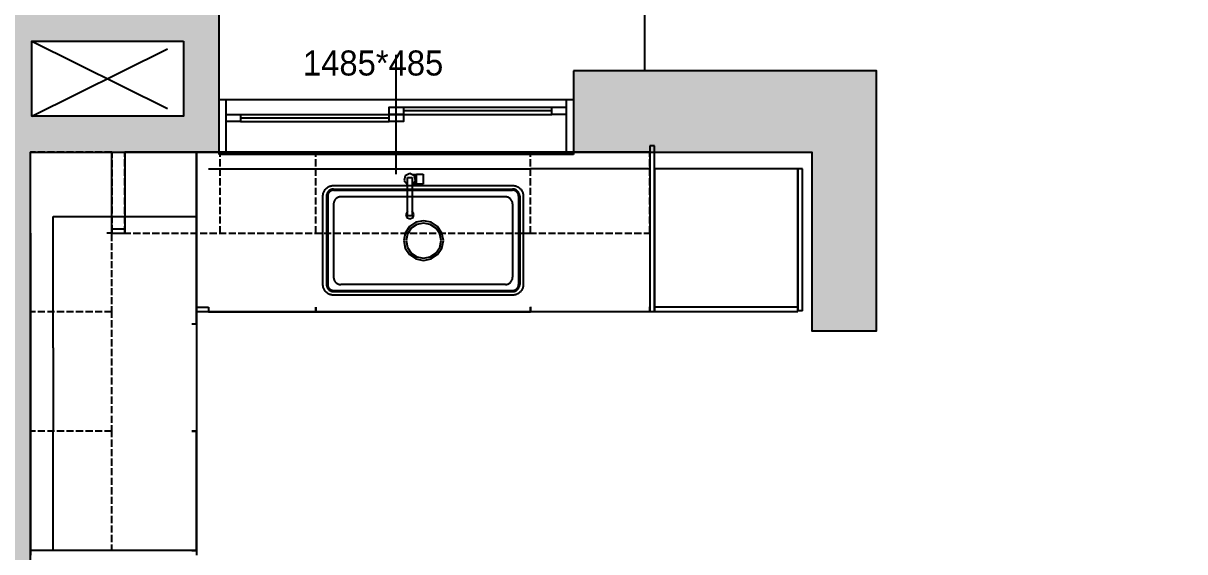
# Model space of a CAD drawing. Header units: millimetres. Extents: x -551172 to 227904, y -3435 to 261611.
# Drawn here: x 147665 to 152533, y 89625 to 91841 of the extents above; entities that cross this region are included whole.
import ezdxf

# ---------------------------------------------------------------- set-up
doc = ezdxf.new("R2010")
doc.units = ezdxf.units.MM
doc.header["$LTSCALE"] = 100
doc.linetypes.add('DIVIDE', pattern=[31.75, 12.7, -6.35, 0, -6.35, 0, -6.35])
for name, color, linetype in [('F-HAT', 251, 'Continuous'), ('F-LEVEL', 7, 'Continuous'), ('F-OPEN', 1, 'DIVIDE'), ('F-TEXT @ 1', 3, 'Continuous'), ('F-WALL1', 2, 'Continuous'), ('F-WIN', 4, 'Continuous')]:
    doc.layers.add(name, color=color, linetype=linetype)
doc.styles.add('YOURNAME', font='HYWULM.TTF')

msp = doc.modelspace()

# ---------------------------------------------------------------- hatches: boundary and pattern name
at = {"layer": 'F-HAT'}
h = msp.add_hatch(color=256, dxfattribs=at)
h.dxf.hatch_style = 1
h.paths.add_polyline_path([(146000.6, 91301.8), (146042.1, 91616.8), (144642.1, 91616.8), (144642.1, 93089.8), (145217.1, 93089.8), (145217.1, 93320.8), (144442.1, 93320.8), (144442.1, 79859.8), (145476.6, 79859.8), (145476.6, 80052.8), (144706.6, 80052.8), (144706.6, 81641.8), (145489.6, 81641.8), (145489.6, 81891.8), (144729.6, 81891.8), (144729.6, 86096.8), (145820.6, 86096.8), (145820.6, 86256.8), (144729.6, 86256.8), (144729.6, 88346.8), (146070.6, 88346.8), (146070.6, 88496.8), (144690.6, 88496.8), (144690.6, 91301.8)])
h.paths.add_polyline_path([(147533.6, 91301.8), (147533.6, 88496.8), (146858.6, 88496.8), (146858.6, 88346.8), (147533.6, 88346.8), (147533.6, 86256.8), (146670.6, 86256.8), (146670.6, 86096.8), (148220.6, 86096.8), (148220.6, 86256.8), (147705.6, 86256.8), (147705.6, 87608.8), (148405.6, 87608.8), (148405.6, 87763.8), (147695.6, 87763.8), (147695.6, 91300.8), (148485.6, 91300.8), (148485.6, 91915.8), (147700.6, 91915.8), (147700.6, 93120.8), (148460.6, 93120.8), (148460.6, 93320.8), (146834.6, 93320.8), (146834.6, 93089.8), (147544.6, 93089.8), (147544.6, 92186.8), (146802.1, 92186.8), (146802.1, 91616.8), (146843.6, 91301.8)])
h.paths.add_polyline_path([(146952.1, 91616.8), (146952.1, 92036.8), (147544.6, 92036.8), (147544.6, 91616.8)], flags=16)
h.paths.add_polyline_path([(147700.6, 91450.8), (147700.6, 91765.8), (148335.6, 91765.8), (148335.6, 91450.8)], flags=16)
h.paths.add_polyline_path([(149448.6, 86256.8), (149175.6, 86256.8), (149175.6, 86096.8), (149220.6, 86096.8), (149220.6, 81891.8), (148788.6, 81891.8), (148788.6, 81641.8), (149448.6, 81641.8), (149448.6, 81836.8)])
h.paths.add_polyline_path([(149401.6, 80059.8), (149401.6, 80694.8), (149206.6, 80694.8), (149206.6, 80402.8), (149206.6, 80059.8), (149196.6, 80059.8), (149196.6, 79859.8), (149911.6, 79859.8), (149911.6, 80059.8)])
h.paths.add_polyline_path([(154995.6, 80469.8), (155500.6, 80469.8), (155500.6, 80724.8), (154995.6, 80724.8), (154995.6, 85991.8), (156935.6, 85991.8), (156935.6, 85371.8), (157085.6, 85371.8), (157085.6, 85689.8), (157400.6, 85689.8), (157400.6, 85847.8), (157120.6, 85847.8), (157120.6, 86194.8), (154804.6, 86194.8), (154804.6, 80059.8), (154294.6, 80059.8), (154294.6, 79859.8), (154995.6, 79859.8), (154995.6, 80044.8)])
h.paths.add_polyline_path([(154995.6, 80044.8), (154995.6, 79859.8), (156640.6, 79859.8, 0.191132), (158008.8, 80469.8), (157795.6, 80469.8), (157773.9, 80469.8, -0.151278), (156640.6, 80044.8)])
h.paths.add_polyline_path([(158998.6, 80469.8), (158998.6, 80669.8), (158485.6, 80669.8), (158485.6, 85689.8), (158530.6, 85689.8), (158530.6, 85847.8), (158250.6, 85847.8), (158250.6, 85689.8), (158295.6, 85689.8), (158295.6, 80724.8), (157795.6, 80724.8), (157795.6, 80469.8)])
h.paths.add_polyline_path([(161980.6, 80469.8), (161980.6, 89425.8), (159090.6, 89425.8), (159090.6, 88310.8), (159005.6, 88310.8), (159005.6, 88150.8), (159090.6, 88150.8), (159090.6, 87350.8), (159250.6, 87350.8), (159250.6, 89200.8), (161780.6, 89200.8), (161780.6, 87505.8), (160035.6, 87505.8), (160035.6, 87350.8), (160965.6, 87350.8), (160965.6, 86142.8), (159700.6, 86142.8), (159700.6, 85847.8), (159380.6, 85847.8), (159380.6, 85689.8), (159695.6, 85689.8), (159695.6, 85364.8), (159848.6, 85364.8), (159848.6, 85984.8), (161788.6, 85984.8), (161788.6, 80669.8), (161278.6, 80669.8), (161278.6, 80469.8)])
h.paths.add_polyline_path([(161120.6, 86142.8), (161120.6, 87350.8), (161780.6, 87350.8), (161780.6, 86142.8)], flags=16)
h.paths.add_polyline_path([(155585.6, 87650.8), (155585.6, 87805.8), (153180.6, 87805.8), (153180.6, 92845.8), (153690.6, 92845.8), (153690.6, 93045.8), (153180.6, 93045.8), (153180.6, 93320.8), (152465.6, 93320.8), (152465.6, 93120.8), (153000.6, 93120.8), (153000.6, 90795.8), (152600.6, 90795.8), (152600.6, 90550.8), (152995.6, 90550.8), (152995.6, 87650.8)])
h.paths.add_polyline_path([(156675.6, 88310.8), (156675.6, 91102.8), (157445.6, 91102.8), (157445.6, 93045.8), (156205.6, 93045.8), (156205.6, 92845.8), (157237.6, 92845.8), (157237.6, 91575.8), (156485.6, 91575.8), (156485.6, 87805.8), (156435.6, 87805.8), (156435.6, 87650.8), (156670.6, 87650.8), (156670.6, 88150.8), (157090.6, 88150.8), (157090.6, 88310.8)])
h.paths.add_polyline_path([(156675.6, 91202.8), (156675.6, 91475.8), (157237.6, 91475.8), (157237.6, 91202.8)], flags=16)
h.paths.add_polyline_path([(159090.6, 90422.8), (159350.6, 90422.8), (159350.6, 91232.8), (159090.6, 91232.8)])
h.paths.add_polyline_path([(150970.6, 91300.8), (150970.6, 90550.8), (151240.6, 90550.8), (151240.6, 91640.8), (149970.6, 91640.8), (149970.6, 91300.8)])

# ---------------------------------------------------------------- linework, layer by layer
for p, q in [((147695.6, 90960.8), (147695.6, 91300.8)), ((147715.6, 91300.8), (147695.6, 91300.8)), ((147695.6, 91300.8), (148390.6, 91300.8)), ((147695.6, 89630.8), (147695.6, 91300.8)), ((147755.6, 91300.8), (147725.6, 91300.8)), ((147795.6, 91300.8), (147765.6, 91300.8)), ((147835.6, 91300.8), (147805.6, 91300.8)), ((147875.6, 91300.8), (147845.6, 91300.8)), ((147915.6, 91300.8), (147885.6, 91300.8)), ((147955.6, 91300.8), (147925.6, 91300.8)), ((147995.6, 91300.8), (147965.6, 91300.8)), ((148035.6, 91300.8), (148005.6, 91300.8)), ((148035.1, 91300.8), (148035.1, 90960.8)), ((148035.1, 91300.8), (148090.1, 91300.8)), ((148035.6, 91300.8), (148035.6, 91276.5)), ((148090.1, 91300.8), (148090.1, 90960.8)), ((148490.6, 91300.8), (148090.6, 91300.8)), ((148090.6, 91280.8), (148090.6, 91300.8)), ((148390.6, 91300.8), (150290.6, 91300.8)), ((148390.6, 90630.8), (148390.6, 91300.8)), ((148390.6, 91300.8), (148390.6, 89630.8)), ((148490.6, 91280.8), (148490.6, 91300.8)), ((148890.6, 91300.8), (148490.6, 91300.8)), ((148490.6, 91280.8), (148490.6, 91300.8)), ((149790.6, 91300.8), (148890.6, 91300.8)), ((148890.6, 91280.8), (148890.6, 91300.8)), ((148890.6, 91280.8), (148890.6, 91300.8)), ((149790.6, 91280.8), (149790.6, 91300.8)), ((150290.6, 91300.8), (149790.6, 91300.8)), ((149790.6, 91280.8), (149790.6, 91300.8)), ((150310.6, 91326.3), (150290.6, 91326.3)), ((150290.6, 91326.3), (150290.6, 90631.3)), ((150290.6, 91300.8), (150290.6, 90630.8)), ((150290.6, 91280.8), (150290.6, 91300.8)), ((150310.6, 90631.3), (150310.6, 91326.3)), ((148035.6, 91266.8), (148035.6, 91237.7)), ((148090.6, 91240.8), (148090.6, 91270.8)), ((148490.6, 91240.8), (148490.6, 91270.8)), ((148490.6, 91240.8), (148490.6, 91270.8)), ((148890.6, 91240.8), (148890.6, 91270.8)), ((148890.6, 91240.8), (148890.6, 91270.8)), ((149790.6, 91240.8), (149790.6, 91270.8)), ((149790.6, 91240.8), (149790.6, 91270.8)), ((150290.6, 91240.8), (150290.6, 91270.8)), ((148035.6, 91227.9), (148035.6, 91198.8)), ((148090.6, 91200.8), (148090.6, 91230.8)), ((148090.6, 91160.8), (148090.6, 91190.8)), ((148440.6, 91230.8), (148890.6, 91230.8)), ((148490.6, 91200.8), (148490.6, 91230.8)), ((148490.6, 91200.8), (148490.6, 91230.8)), ((148490.6, 91160.8), (148490.6, 91190.8)), ((148490.6, 91160.8), (148490.6, 91190.8)), ((148890.6, 91200.8), (148890.6, 91230.8)), ((148890.6, 91230.8), (149790.6, 91230.8)), ((148890.6, 91200.8), (148890.6, 91230.8)), ((148890.6, 91160.8), (148890.6, 91190.8)), ((148890.6, 91160.8), (148890.6, 91190.8)), ((149265.1, 91201.6), (149260.6, 91181.1)), ((149284.7, 91210.8), (149265.1, 91201.6)), ((149274.6, 91194.1), (149294.9, 91194.1)), ((149274.6, 91032.8), (149274.6, 91194.1)), ((149304.3, 91201.7), (149284.7, 91210.8)), ((149294.9, 91194.1), (149294.9, 91032.8)), ((149313.6, 91204.8), (149297.6, 91204.8)), ((149297.6, 91204.8), (149313.6, 91204.8)), ((149308.9, 91181.2), (149304.3, 91201.7)), ((149313.6, 91208.2), (149340.6, 91208.2)), ((149313.6, 91165.8), (149313.6, 91208.2)), ((149340.6, 91208.2), (149340.6, 91165.8)), ((149790.6, 91231.8), (150290.6, 91231.8)), ((149790.6, 91200.8), (149790.6, 91230.8)), ((149790.6, 91200.8), (149790.6, 91230.8)), ((149790.6, 91160.8), (149790.6, 91190.8)), ((149790.6, 91160.8), (149790.6, 91190.8)), ((150290.6, 91200.8), (150290.6, 91230.8)), ((150290.6, 91160.8), (150290.6, 91190.8)), ((150310.6, 91231.8), (150910.6, 91231.8)), ((150310.6, 91231.8), (150310.6, 90631.8)), ((150910.6, 90631.8), (150910.6, 91231.8)), ((150930.6, 91230.8), (150910.6, 91230.8)), ((150910.6, 91230.8), (150910.6, 90635.8)), ((150930.6, 90635.8), (150930.6, 91230.8)), ((148035.6, 91189.1), (148035.6, 91159.9)), ((148035.6, 91150.2), (148035.6, 91121.1)), ((148090.6, 91120.8), (148090.6, 91150.8)), ((148490.6, 91120.8), (148490.6, 91150.8)), ((148490.6, 91120.8), (148490.6, 91150.8)), ((148890.6, 91120.8), (148890.6, 91150.8)), ((148890.6, 91120.8), (148890.6, 91150.8)), ((148926.7, 91138.3), (148928.2, 91140.8)), ((148928.2, 91140.8), (148929.9, 91143.2)), ((148929.9, 91143.2), (148931.8, 91145.5)), ((148931.8, 91145.5), (148933.8, 91147.6)), ((148933.8, 91147.6), (148936, 91149.6)), ((148936, 91149.6), (148938.2, 91151.5)), ((148938.2, 91151.5), (148940.6, 91153.2)), ((148940.6, 91153.2), (148943.1, 91154.8)), ((148943.1, 91154.8), (148945.7, 91156.2)), ((148945.7, 91156.2), (148948.4, 91157.4)), ((148949, 91140.7), (148947.4, 91139.6)), ((148948.4, 91157.4), (148951.2, 91158.4)), ((148950.6, 91141.8), (148949, 91140.7)), ((148952.4, 91142.7), (148950.6, 91141.8)), ((148951.2, 91158.4), (148954, 91159.3)), ((148954.1, 91143.5), (148952.4, 91142.7)), ((148954, 91159.3), (148956.9, 91159.9)), ((148956, 91144.2), (148954.1, 91143.5)), ((148957.9, 91144.8), (148956, 91144.2)), ((148956.9, 91159.9), (148959.8, 91160.4)), ((148959.8, 91145.2), (148957.9, 91144.8)), ((148959.8, 91160.4), (148962.7, 91160.7)), ((148961.7, 91145.5), (148959.8, 91145.2)), ((148963.7, 91145.7), (148961.7, 91145.5)), ((148964, 91140.8), (148962.4, 91140.6)), ((148962.7, 91160.7), (148965.6, 91160.8)), ((148965.6, 91145.8), (148963.7, 91145.7)), ((148965.6, 91140.8), (148964, 91140.8)), ((148965.6, 91160.8), (149715.6, 91160.8)), ((148965.6, 91145.8), (149715.6, 91145.8)), ((148965.6, 91140.8), (149715.6, 91140.8)), ((149260.6, 91181.1), (149274.6, 91165.1)), ((149294.9, 91165.2), (149308.9, 91181.2)), ((149297.9, 91168.6), (149313.6, 91168.6)), ((149313.6, 91168.6), (149297.9, 91168.6)), ((149340.6, 91165.8), (149313.6, 91165.8)), ((149715.6, 91160.8), (149718.6, 91160.7)), ((149717.6, 91145.7), (149715.6, 91145.8)), ((149717.3, 91140.8), (149715.6, 91140.8)), ((149718.9, 91140.6), (149717.3, 91140.8)), ((149719.6, 91145.5), (149717.6, 91145.7)), ((149718.6, 91160.7), (149721.5, 91160.4)), ((149721.5, 91145.2), (149719.6, 91145.5)), ((149721.5, 91160.4), (149724.4, 91159.9)), ((149723.4, 91144.8), (149721.5, 91145.2)), ((149725.3, 91144.2), (149723.4, 91144.8)), ((149724.4, 91159.9), (149727.3, 91159.3)), ((149727.1, 91143.5), (149725.3, 91144.2)), ((149728.9, 91142.7), (149727.1, 91143.5)), ((149727.3, 91159.3), (149730.1, 91158.4)), ((149730.6, 91141.8), (149728.9, 91142.7)), ((149730.1, 91158.4), (149732.9, 91157.4)), ((149732.3, 91140.7), (149730.6, 91141.8)), ((149733.9, 91139.6), (149732.3, 91140.7)), ((149732.9, 91157.4), (149735.5, 91156.2)), ((149735.5, 91156.2), (149738.1, 91154.8)), ((149738.1, 91154.8), (149740.6, 91153.2)), ((149740.6, 91153.2), (149743, 91151.5)), ((149743, 91151.5), (149745.3, 91149.6)), ((149745.3, 91149.6), (149747.5, 91147.6)), ((149747.5, 91147.6), (149749.5, 91145.5)), ((149749.5, 91145.5), (149751.3, 91143.2)), ((149751.3, 91143.2), (149753, 91140.8)), ((149753, 91140.8), (149754.6, 91138.3)), ((149790.6, 91120.8), (149790.6, 91150.8)), ((149790.6, 91120.8), (149790.6, 91150.8)), ((150290.6, 91120.8), (150290.6, 91150.8)), ((148035.6, 91111.4), (148035.6, 91082.2)), ((148090.6, 91080.8), (148090.6, 91110.8)), ((148490.6, 91080.8), (148490.6, 91110.8)), ((148490.6, 91080.8), (148490.6, 91110.8)), ((148890.6, 91080.8), (148890.6, 91110.8)), ((148890.6, 91080.8), (148890.6, 91110.8)), ((148920.6, 91115.8), (148920.7, 91118.7)), ((148920.6, 90745.8), (148920.6, 91115.8)), ((148920.7, 91118.7), (148921, 91121.7)), ((148921, 91121.7), (148921.5, 91124.6)), ((148921.5, 91124.6), (148922.2, 91127.4)), ((148922.2, 91127.4), (148923, 91130.3)), ((148923, 91130.3), (148924.1, 91133)), ((148924.1, 91133), (148925.3, 91135.7)), ((148925.3, 91135.7), (148926.7, 91138.3)), ((148935.7, 91117.8), (148935.6, 91115.8)), ((148935.6, 91115.8), (148935.6, 90745.8)), ((148935.9, 91119.7), (148935.7, 91117.8)), ((148936.2, 91121.7), (148935.9, 91119.7)), ((148936.6, 91123.6), (148936.2, 91121.7)), ((148937.2, 91125.4), (148936.6, 91123.6)), ((148937.9, 91127.3), (148937.2, 91125.4)), ((148938.7, 91129.1), (148937.9, 91127.3)), ((148939.6, 91130.8), (148938.7, 91129.1)), ((148940.7, 91132.5), (148939.6, 91130.8)), ((148940.7, 91117.4), (148940.6, 91115.8)), ((148940.6, 91115.8), (148940.6, 90745.8)), ((148941.8, 91134.1), (148940.7, 91132.5)), ((148940.8, 91119.1), (148940.7, 91117.4)), ((148941.1, 91120.7), (148940.8, 91119.1)), ((148941.5, 91122.3), (148941.1, 91120.7)), ((148942, 91123.8), (148941.5, 91122.3)), ((148943.1, 91135.6), (148941.8, 91134.1)), ((148942.5, 91125.4), (148942, 91123.8)), ((148943.2, 91126.9), (148942.5, 91125.4)), ((148944.4, 91137), (148943.1, 91135.6)), ((148944, 91128.3), (148943.2, 91126.9)), ((148944.8, 91129.7), (148944, 91128.3)), ((148945.8, 91138.4), (148944.4, 91137)), ((148945.8, 91131), (148944.8, 91129.7)), ((148947.4, 91139.6), (148945.8, 91138.4)), ((148946.8, 91132.3), (148945.8, 91131)), ((148948, 91133.5), (148946.8, 91132.3)), ((148949.1, 91134.6), (148948, 91133.5)), ((148950.4, 91135.6), (148949.1, 91134.6)), ((148951.7, 91136.6), (148950.4, 91135.6)), ((148953.1, 91137.5), (148951.7, 91136.6)), ((148954.6, 91138.2), (148953.1, 91137.5)), ((148956.1, 91138.9), (148954.6, 91138.2)), ((148957.6, 91139.5), (148956.1, 91138.9)), ((148959.2, 91140), (148957.6, 91139.5)), ((148960.7, 91140.3), (148959.2, 91140)), ((148962.4, 91140.6), (148960.7, 91140.3)), ((148967.4, 91093.6), (148966.6, 91091.1)), ((148968.4, 91096), (148967.4, 91093.6)), ((148969.6, 91098.3), (148968.4, 91096)), ((148971.1, 91100.5), (148969.6, 91098.3)), ((148972.6, 91102.6), (148971.1, 91100.5)), ((148974.4, 91104.5), (148972.6, 91102.6)), ((148976.3, 91106.3), (148974.4, 91104.5)), ((148978.4, 91107.9), (148976.3, 91106.3)), ((148980.6, 91109.3), (148978.4, 91107.9)), ((148983, 91110.5), (148980.6, 91109.3)), ((148985.4, 91111.5), (148983, 91110.5)), ((148987.9, 91112.3), (148985.4, 91111.5)), ((148990.4, 91112.9), (148987.9, 91112.3)), ((148993, 91113.2), (148990.4, 91112.9)), ((148995.6, 91113.3), (148993, 91113.2)), ((149685.6, 91113.3), (148995.6, 91113.3)), ((149688.2, 91113.2), (149685.6, 91113.3)), ((149690.8, 91112.9), (149688.2, 91113.2)), ((149693.4, 91112.3), (149690.8, 91112.9)), ((149695.9, 91111.5), (149693.4, 91112.3)), ((149698.3, 91110.5), (149695.9, 91111.5)), ((149700.6, 91109.3), (149698.3, 91110.5)), ((149702.8, 91107.9), (149700.6, 91109.3)), ((149704.9, 91106.3), (149702.8, 91107.9)), ((149706.8, 91104.5), (149704.9, 91106.3)), ((149708.6, 91102.6), (149706.8, 91104.5)), ((149710.2, 91100.5), (149708.6, 91102.6)), ((149711.6, 91098.3), (149710.2, 91100.5)), ((149712.8, 91096), (149711.6, 91098.3)), ((149713.8, 91093.6), (149712.8, 91096)), ((149714.6, 91091.1), (149713.8, 91093.6)), ((149720.5, 91140.3), (149718.9, 91140.6)), ((149722.1, 91140), (149720.5, 91140.3)), ((149723.7, 91139.5), (149722.1, 91140)), ((149725.2, 91138.9), (149723.7, 91139.5)), ((149726.7, 91138.2), (149725.2, 91138.9)), ((149728.1, 91137.5), (149726.7, 91138.2)), ((149729.5, 91136.6), (149728.1, 91137.5)), ((149730.8, 91135.6), (149729.5, 91136.6)), ((149732.1, 91134.6), (149730.8, 91135.6)), ((149733.3, 91133.5), (149732.1, 91134.6)), ((149734.4, 91132.3), (149733.3, 91133.5)), ((149735.4, 91138.4), (149733.9, 91139.6)), ((149735.5, 91131), (149734.4, 91132.3)), ((149736.8, 91137), (149735.4, 91138.4)), ((149736.4, 91129.7), (149735.5, 91131)), ((149737.3, 91128.3), (149736.4, 91129.7)), ((149738.2, 91135.6), (149736.8, 91137)), ((149738.1, 91126.9), (149737.3, 91128.3)), ((149738.7, 91125.4), (149738.1, 91126.9)), ((149739.4, 91134.1), (149738.2, 91135.6)), ((149739.3, 91123.8), (149738.7, 91125.4)), ((149739.8, 91122.3), (149739.3, 91123.8)), ((149740.6, 91132.5), (149739.4, 91134.1)), ((149740.2, 91120.7), (149739.8, 91122.3)), ((149740.4, 91119.1), (149740.2, 91120.7)), ((149740.6, 91117.4), (149740.4, 91119.1)), ((149741.6, 91130.8), (149740.6, 91132.5)), ((149740.6, 91115.8), (149740.6, 91117.4)), ((149740.6, 91115.8), (149740.6, 90745.8)), ((149742.5, 91129.1), (149741.6, 91130.8)), ((149743.3, 91127.3), (149742.5, 91129.1)), ((149744, 91125.4), (149743.3, 91127.3)), ((149744.6, 91123.6), (149744, 91125.4)), ((149745.1, 91121.7), (149744.6, 91123.6)), ((149745.4, 91119.7), (149745.1, 91121.7)), ((149745.6, 91117.8), (149745.4, 91119.7)), ((149745.6, 91115.8), (149745.6, 91117.8)), ((149745.6, 91115.8), (149745.6, 90745.8)), ((149754.6, 91138.3), (149756, 91135.7)), ((149756, 91135.7), (149757.2, 91133)), ((149757.2, 91133), (149758.2, 91130.3)), ((149758.2, 91130.3), (149759.1, 91127.4)), ((149759.1, 91127.4), (149759.8, 91124.6)), ((149759.8, 91124.6), (149760.2, 91121.7)), ((149760.2, 91121.7), (149760.5, 91118.7)), ((149760.5, 91118.7), (149760.6, 91115.8)), ((149760.6, 91115.8), (149760.6, 90745.8)), ((149790.6, 91080.8), (149790.6, 91110.8)), ((149790.6, 91080.8), (149790.6, 91110.8)), ((150290.6, 91080.8), (150290.6, 91110.8)), ((148035.6, 91072.5), (148035.6, 91043.4)), ((148090.6, 91040.8), (148090.6, 91070.8)), ((148490.6, 91040.8), (148490.6, 91070.8)), ((148490.6, 91040.8), (148490.6, 91070.8)), ((148890.6, 91040.8), (148890.6, 91070.8)), ((148890.6, 91040.8), (148890.6, 91070.8)), ((148965.7, 91085.9), (148965.6, 91083.3)), ((148965.6, 91083.3), (148965.6, 90775.8)), ((148966.1, 91088.5), (148965.7, 91085.9)), ((148966.6, 91091.1), (148966.1, 91088.5)), ((149274.6, 91051), (149267.7, 91039)), ((149302.4, 91039.8), (149294.9, 91051.4)), ((149715.2, 91088.5), (149714.6, 91091.1)), ((149715.5, 91085.9), (149715.2, 91088.5)), ((149715.6, 91083.3), (149715.5, 91085.9)), ((149715.6, 91083.3), (149715.6, 90775.8)), ((149790.6, 91040.8), (149790.6, 91070.8)), ((149790.6, 91040.8), (149790.6, 91070.8)), ((150290.6, 91040.8), (150290.6, 91070.8)), ((147790.6, 91030.8), (148390.6, 91030.8)), ((147790.6, 90480.8), (147790.6, 91030.8)), ((148035.6, 91033.7), (148035.6, 91004.5)), ((148035.6, 90994.8), (148035.6, 90960.8)), ((148090.6, 91000.8), (148090.6, 91030.8)), ((148390.6, 90580.8), (148390.6, 91030.8)), ((148490.6, 91000.8), (148490.6, 91030.8)), ((148490.6, 91000.8), (148490.6, 91030.8)), ((148890.6, 91000.8), (148890.6, 91030.8)), ((148890.6, 91000.8), (148890.6, 91030.8)), ((149267.7, 91039), (149272.4, 91026.1)), ((149272.4, 91026.1), (149285.5, 91020.8)), ((149294.9, 91032.8), (149274.6, 91032.8)), ((149310.6, 91006.5), (149283.6, 90988.4)), ((149285.5, 91020.8), (149298.3, 91026.7)), ((149314.3, 90997.6), (149290.4, 90981.6)), ((149298.3, 91026.7), (149302.4, 91039.8)), ((149342.5, 91012.8), (149310.6, 91006.5)), ((149342.5, 91003.2), (149314.3, 90997.6)), ((149374.3, 91006.5), (149342.5, 91012.8)), ((149370.6, 90997.6), (149342.5, 91003.2)), ((149394.5, 90981.6), (149370.6, 90997.6)), ((149401.3, 90988.4), (149374.3, 91006.5)), ((149790.6, 91000.8), (149790.6, 91030.8)), ((149790.6, 91000.8), (149790.6, 91030.8)), ((150290.6, 91000.8), (150290.6, 91030.8)), ((147695.6, 90960.8), (147695.6, 90630.8)), ((148035.6, 90960.8), (148015.6, 90960.8)), ((148035.6, 90960.8), (148015.6, 90960.8)), ((148035.1, 90978.8), (148090.1, 90978.8)), ((148035.1, 90960.8), (148090.1, 90960.8)), ((148035.6, 90927.8), (148035.6, 90960.8)), ((148090.6, 90960.8), (148090.6, 90990.8)), ((148090.6, 90960.8), (148115.6, 90960.8)), ((148125.6, 90960.8), (148155.6, 90960.8)), ((148165.6, 90960.8), (148195.6, 90960.8)), ((148205.6, 90960.8), (148235.6, 90960.8)), ((148245.6, 90960.8), (148275.6, 90960.8)), ((148285.6, 90960.8), (148315.6, 90960.8)), ((148325.6, 90960.8), (148355.6, 90960.8)), ((148365.6, 90960.8), (148395.6, 90960.8)), ((148405.6, 90960.8), (148435.6, 90960.8)), ((148445.6, 90960.8), (148475.6, 90960.8)), ((148485.6, 90960.8), (148490.6, 90960.8)), ((148490.6, 90960.8), (148490.6, 90990.8)), ((148490.6, 90960.8), (148490.6, 90990.8)), ((148490.6, 90960.8), (148515.6, 90960.8)), ((148525.6, 90960.8), (148555.6, 90960.8)), ((148565.6, 90960.8), (148595.6, 90960.8)), ((148605.6, 90960.8), (148635.6, 90960.8)), ((148645.6, 90960.8), (148675.6, 90960.8)), ((148685.6, 90960.8), (148715.6, 90960.8)), ((148725.6, 90960.8), (148755.6, 90960.8)), ((148765.6, 90960.8), (148795.6, 90960.8)), ((148805.6, 90960.8), (148835.6, 90960.8)), ((148845.6, 90960.8), (148875.6, 90960.8)), ((148885.6, 90960.8), (148890.6, 90960.8)), ((148890.6, 90960.8), (148890.6, 90990.8)), ((148890.6, 90960.8), (148890.6, 90990.8)), ((148890.6, 90960.8), (148915.6, 90960.8)), ((148925.6, 90960.8), (148955.6, 90960.8)), ((148965.6, 90960.8), (148995.6, 90960.8)), ((149005.6, 90960.8), (149035.6, 90960.8)), ((149045.6, 90960.8), (149075.6, 90960.8)), ((149085.6, 90960.8), (149115.6, 90960.8)), ((149125.6, 90960.8), (149155.6, 90960.8)), ((149165.6, 90960.8), (149195.6, 90960.8)), ((149205.6, 90960.8), (149235.6, 90960.8)), ((149245.6, 90960.8), (149275.6, 90960.8)), ((149265.6, 90961.4), (149259.2, 90929.6)), ((149283.6, 90988.4), (149265.6, 90961.4)), ((149274.5, 90957.7), (149268.9, 90929.6)), ((149290.4, 90981.6), (149274.5, 90957.7)), ((149285.6, 90960.8), (149315.6, 90960.8)), ((149325.6, 90960.8), (149355.6, 90960.8)), ((149365.6, 90960.8), (149395.6, 90960.8)), ((149410.5, 90957.7), (149394.5, 90981.6)), ((149419.4, 90961.4), (149401.3, 90988.4)), ((149405.6, 90960.8), (149435.6, 90960.8)), ((149416.1, 90929.6), (149410.5, 90957.7)), ((149425.7, 90929.6), (149419.4, 90961.4)), ((149445.6, 90960.8), (149475.6, 90960.8)), ((149485.6, 90960.8), (149515.6, 90960.8)), ((149525.6, 90960.8), (149555.6, 90960.8)), ((149565.6, 90960.8), (149595.6, 90960.8)), ((149605.6, 90960.8), (149635.6, 90960.8)), ((149645.6, 90960.8), (149675.6, 90960.8)), ((149685.6, 90960.8), (149715.6, 90960.8)), ((149725.6, 90960.8), (149755.6, 90960.8)), ((149765.6, 90960.8), (149790.6, 90960.8)), ((149790.6, 90960.8), (149790.6, 90990.8)), ((149790.6, 90960.8), (149790.6, 90990.8)), ((149790.6, 90960.8), (149815.6, 90960.8)), ((149825.6, 90960.8), (149855.6, 90960.8)), ((149865.6, 90960.8), (149895.6, 90960.8)), ((149905.6, 90960.8), (149935.6, 90960.8)), ((149945.6, 90960.8), (149975.6, 90960.8)), ((149985.6, 90960.8), (150015.6, 90960.8)), ((150025.6, 90960.8), (150055.6, 90960.8)), ((150065.6, 90960.8), (150095.6, 90960.8)), ((150105.6, 90960.8), (150135.6, 90960.8)), ((150145.6, 90960.8), (150175.6, 90960.8)), ((150185.6, 90960.8), (150215.6, 90960.8)), ((150225.6, 90960.8), (150255.6, 90960.8)), ((150265.6, 90960.8), (150290.6, 90960.8)), ((150290.6, 90960.8), (150290.6, 90990.8)), ((148035.6, 90890.1), (148035.6, 90918.4)), ((149259.2, 90929.6), (149265.6, 90897.7)), ((149265.6, 90897.7), (149283.6, 90870.7)), ((149268.9, 90929.6), (149274.5, 90901.4)), ((149274.5, 90901.4), (149290.4, 90877.5)), ((149394.5, 90877.5), (149410.5, 90901.4)), ((149401.3, 90870.7), (149419.4, 90897.7)), ((149410.5, 90901.4), (149416.1, 90929.6)), ((149419.4, 90897.7), (149425.7, 90929.6)), ((148035.6, 90852.4), (148035.6, 90880.7)), ((149283.6, 90870.7), (149310.6, 90852.7)), ((149290.4, 90877.5), (149314.3, 90861.6)), ((149310.6, 90852.7), (149342.5, 90846.3)), ((149314.3, 90861.6), (149342.5, 90856)), ((149342.5, 90856), (149370.6, 90861.6)), ((149342.5, 90846.3), (149374.3, 90852.7)), ((149370.6, 90861.6), (149394.5, 90877.5)), ((149374.3, 90852.7), (149401.3, 90870.7)), ((148035.6, 90814.7), (148035.6, 90842.9)), ((148035.6, 90776.9), (148035.6, 90805.2)), ((148035.6, 90739.2), (148035.6, 90767.5)), ((148965.6, 90775.8), (148965.7, 90773.2)), ((148965.7, 90773.2), (148966.1, 90770.6)), ((148966.1, 90770.6), (148966.6, 90768)), ((148966.6, 90768), (148967.4, 90765.5)), ((148967.4, 90765.5), (148968.4, 90763.1)), ((148968.4, 90763.1), (148969.6, 90760.8)), ((148969.6, 90760.8), (148971.1, 90758.6)), ((148971.1, 90758.6), (148972.6, 90756.5)), ((148972.6, 90756.5), (148974.4, 90754.6)), ((148974.4, 90754.6), (148976.3, 90752.8)), ((148976.3, 90752.8), (148978.4, 90751.2)), ((148978.4, 90751.2), (148980.6, 90749.8)), ((149700.6, 90749.8), (149702.8, 90751.2)), ((149702.8, 90751.2), (149704.9, 90752.8)), ((149704.9, 90752.8), (149706.8, 90754.6)), ((149706.8, 90754.6), (149708.6, 90756.5)), ((149708.6, 90756.5), (149710.2, 90758.6)), ((149710.2, 90758.6), (149711.6, 90760.8)), ((149711.6, 90760.8), (149712.8, 90763.1)), ((149712.8, 90763.1), (149713.8, 90765.5)), ((149713.8, 90765.5), (149714.6, 90768)), ((149714.6, 90768), (149715.2, 90770.6)), ((149715.2, 90770.6), (149715.5, 90773.2)), ((149715.5, 90773.2), (149715.6, 90775.8)), ((148035.6, 90701.5), (148035.6, 90729.8)), ((148920.7, 90742.9), (148920.6, 90745.8)), ((148921, 90739.9), (148920.7, 90742.9)), ((148921.5, 90737), (148921, 90739.9)), ((148922.2, 90734.2), (148921.5, 90737)), ((148923, 90731.3), (148922.2, 90734.2)), ((148924.1, 90728.6), (148923, 90731.3)), ((148925.3, 90725.9), (148924.1, 90728.6)), ((148926.7, 90723.3), (148925.3, 90725.9)), ((148928.2, 90720.8), (148926.7, 90723.3)), ((148929.9, 90718.4), (148928.2, 90720.8)), ((148931.8, 90716.1), (148929.9, 90718.4)), ((148933.8, 90714), (148931.8, 90716.1)), ((148936, 90712), (148933.8, 90714)), ((148935.6, 90745.8), (148935.7, 90743.8)), ((148935.7, 90743.8), (148935.9, 90741.9)), ((148935.9, 90741.9), (148936.2, 90740)), ((148938.2, 90710.1), (148936, 90712)), ((148936.2, 90740), (148936.6, 90738)), ((148936.6, 90738), (148937.2, 90736.2)), ((148937.2, 90736.2), (148937.9, 90734.3)), ((148937.9, 90734.3), (148938.7, 90732.5)), ((148940.6, 90708.4), (148938.2, 90710.1)), ((148938.7, 90732.5), (148939.6, 90730.8)), ((148939.6, 90730.8), (148940.7, 90729.1)), ((148940.6, 90745.8), (148940.7, 90744.2)), ((148943.1, 90706.8), (148940.6, 90708.4)), ((148940.7, 90744.2), (148940.8, 90742.5)), ((148940.7, 90729.1), (148941.8, 90727.5)), ((148940.8, 90742.5), (148941.1, 90740.9)), ((148941.1, 90740.9), (148941.5, 90739.3)), ((148941.5, 90739.3), (148942, 90737.8)), ((148941.8, 90727.5), (148943.1, 90726)), ((148942, 90737.8), (148942.5, 90736.2)), ((148942.5, 90736.2), (148943.2, 90734.7)), ((148943.1, 90726), (148944.4, 90724.6)), ((148945.7, 90705.4), (148943.1, 90706.8)), ((148943.2, 90734.7), (148944, 90733.3)), ((148944, 90733.3), (148944.8, 90731.9)), ((148944.4, 90724.6), (148945.8, 90723.2)), ((148944.8, 90731.9), (148945.8, 90730.6)), ((148948.4, 90704.2), (148945.7, 90705.4)), ((148945.8, 90730.6), (148946.8, 90729.3)), ((148945.8, 90723.2), (148947.4, 90722)), ((148946.8, 90729.3), (148948, 90728.1)), ((148947.4, 90722), (148949, 90720.9)), ((148948, 90728.1), (148949.1, 90727)), ((148951.2, 90703.2), (148948.4, 90704.2)), ((148949, 90720.9), (148950.6, 90719.8)), ((148949.1, 90727), (148950.4, 90726)), ((148950.4, 90726), (148951.7, 90725)), ((148950.6, 90719.8), (148952.4, 90718.9)), ((148954, 90702.3), (148951.2, 90703.2)), ((148951.7, 90725), (148953.1, 90724.2)), ((148952.4, 90718.9), (148954.1, 90718.1)), ((148953.1, 90724.2), (148954.6, 90723.4)), ((148954.1, 90718.1), (148956, 90717.4)), ((148954.6, 90723.4), (148956.1, 90722.7)), ((148956, 90717.4), (148957.9, 90716.8)), ((148956.1, 90722.7), (148957.6, 90722.1)), ((148957.6, 90722.1), (148959.2, 90721.7)), ((148957.9, 90716.8), (148959.8, 90716.4)), ((148959.2, 90721.7), (148960.7, 90721.3)), ((148959.8, 90716.4), (148961.7, 90716.1)), ((148960.7, 90721.3), (148962.4, 90721)), ((148961.7, 90716.1), (148963.7, 90715.9)), ((148962.4, 90721), (148964, 90720.9)), ((148963.7, 90715.9), (148965.6, 90715.8)), ((148964, 90720.9), (148965.6, 90720.8)), ((148965.6, 90720.8), (149715.6, 90720.8)), ((148965.6, 90715.8), (149715.6, 90715.8)), ((148980.6, 90749.8), (148983, 90748.6)), ((148983, 90748.6), (148985.4, 90747.6)), ((148985.4, 90747.6), (148987.9, 90746.8)), ((148987.9, 90746.8), (148990.4, 90746.3)), ((148990.4, 90746.3), (148993, 90745.9)), ((148993, 90745.9), (148995.6, 90745.8)), ((149685.6, 90745.8), (148995.6, 90745.8)), ((149685.6, 90745.8), (149688.2, 90745.9)), ((149688.2, 90745.9), (149690.8, 90746.3)), ((149690.8, 90746.3), (149693.4, 90746.8)), ((149693.4, 90746.8), (149695.9, 90747.6)), ((149695.9, 90747.6), (149698.3, 90748.6)), ((149698.3, 90748.6), (149700.6, 90749.8)), ((149715.6, 90720.8), (149717.3, 90720.9)), ((149715.6, 90715.8), (149717.6, 90715.9)), ((149717.3, 90720.9), (149718.9, 90721)), ((149717.6, 90715.9), (149719.6, 90716.1)), ((149718.9, 90721), (149720.5, 90721.3)), ((149719.6, 90716.1), (149721.5, 90716.4)), ((149720.5, 90721.3), (149722.1, 90721.7)), ((149721.5, 90716.4), (149723.4, 90716.8)), ((149722.1, 90721.7), (149723.7, 90722.1)), ((149723.4, 90716.8), (149725.3, 90717.4)), ((149723.7, 90722.1), (149725.2, 90722.7)), ((149725.2, 90722.7), (149726.7, 90723.4)), ((149725.3, 90717.4), (149727.1, 90718.1)), ((149726.7, 90723.4), (149728.1, 90724.2)), ((149727.1, 90718.1), (149728.9, 90718.9)), ((149730.1, 90703.2), (149727.3, 90702.3)), ((149728.1, 90724.2), (149729.5, 90725)), ((149728.9, 90718.9), (149730.6, 90719.8)), ((149729.5, 90725), (149730.8, 90726)), ((149732.9, 90704.2), (149730.1, 90703.2)), ((149730.6, 90719.8), (149732.3, 90720.9)), ((149730.8, 90726), (149732.1, 90727)), ((149732.1, 90727), (149733.3, 90728.1)), ((149732.3, 90720.9), (149733.9, 90722)), ((149735.5, 90705.4), (149732.9, 90704.2)), ((149733.3, 90728.1), (149734.4, 90729.3)), ((149733.9, 90722), (149735.4, 90723.2)), ((149734.4, 90729.3), (149735.5, 90730.6)), ((149735.4, 90723.2), (149736.8, 90724.6)), ((149735.5, 90730.6), (149736.4, 90731.9)), ((149738.1, 90706.8), (149735.5, 90705.4)), ((149736.4, 90731.9), (149737.3, 90733.3)), ((149736.8, 90724.6), (149738.2, 90726)), ((149737.3, 90733.3), (149738.1, 90734.7)), ((149738.1, 90734.7), (149738.7, 90736.2)), ((149740.6, 90708.4), (149738.1, 90706.8)), ((149738.2, 90726), (149739.4, 90727.5)), ((149738.7, 90736.2), (149739.3, 90737.8)), ((149739.3, 90737.8), (149739.8, 90739.3)), ((149739.4, 90727.5), (149740.6, 90729.1)), ((149739.8, 90739.3), (149740.2, 90740.9)), ((149740.2, 90740.9), (149740.4, 90742.5)), ((149740.4, 90742.5), (149740.6, 90744.2)), ((149740.6, 90744.2), (149740.6, 90745.8)), ((149740.6, 90729.1), (149741.6, 90730.8)), ((149743, 90710.1), (149740.6, 90708.4)), ((149741.6, 90730.8), (149742.5, 90732.5)), ((149742.5, 90732.5), (149743.3, 90734.3)), ((149745.3, 90712), (149743, 90710.1)), ((149743.3, 90734.3), (149744, 90736.2)), ((149744, 90736.2), (149744.6, 90738)), ((149744.6, 90738), (149745.1, 90740)), ((149745.1, 90740), (149745.4, 90741.9)), ((149747.5, 90714), (149745.3, 90712)), ((149745.4, 90741.9), (149745.6, 90743.8)), ((149745.6, 90743.8), (149745.6, 90745.8)), ((149749.5, 90716.1), (149747.5, 90714)), ((149751.3, 90718.4), (149749.5, 90716.1)), ((149753, 90720.8), (149751.3, 90718.4)), ((149754.6, 90723.3), (149753, 90720.8)), ((149756, 90725.9), (149754.6, 90723.3)), ((149757.2, 90728.6), (149756, 90725.9)), ((149758.2, 90731.3), (149757.2, 90728.6)), ((149759.1, 90734.2), (149758.2, 90731.3)), ((149759.8, 90737), (149759.1, 90734.2)), ((149760.2, 90739.9), (149759.8, 90737)), ((149760.5, 90742.9), (149760.2, 90739.9)), ((149760.6, 90745.8), (149760.5, 90742.9)), ((148035.6, 90663.8), (148035.6, 90692.1)), ((148035.6, 90630.8), (148035.6, 90654.4)), ((148956.9, 90701.7), (148954, 90702.3)), ((148959.8, 90701.2), (148956.9, 90701.7)), ((148962.7, 90700.9), (148959.8, 90701.2)), ((148965.6, 90700.8), (148962.7, 90700.9)), ((149715.6, 90700.8), (148965.6, 90700.8)), ((149718.6, 90700.9), (149715.6, 90700.8)), ((149721.5, 90701.2), (149718.6, 90700.9)), ((149724.4, 90701.7), (149721.5, 90701.2)), ((149727.3, 90702.3), (149724.4, 90701.7)), ((147695.6, 90630.8), (147695.6, 90130.8)), ((147715.6, 90630.8), (147695.6, 90630.8)), ((147715.6, 90630.8), (147695.6, 90630.8)), ((147755.6, 90630.8), (147725.6, 90630.8)), ((147755.6, 90630.8), (147725.6, 90630.8)), ((147795.6, 90630.8), (147765.6, 90630.8)), ((147795.6, 90630.8), (147765.6, 90630.8)), ((147835.6, 90630.8), (147805.6, 90630.8)), ((147835.6, 90630.8), (147805.6, 90630.8)), ((147875.6, 90630.8), (147845.6, 90630.8)), ((147875.6, 90630.8), (147845.6, 90630.8)), ((147915.6, 90630.8), (147885.6, 90630.8)), ((147915.6, 90630.8), (147885.6, 90630.8)), ((147955.6, 90630.8), (147925.6, 90630.8)), ((147955.6, 90630.8), (147925.6, 90630.8)), ((147995.6, 90630.8), (147965.6, 90630.8)), ((147995.6, 90630.8), (147965.6, 90630.8)), ((148035.6, 90630.8), (148005.6, 90630.8)), ((148035.6, 90630.8), (148005.6, 90630.8)), ((148035.6, 90605.8), (148035.6, 90630.8)), ((148440.6, 90648.8), (148390.6, 90648.8)), ((148390.6, 90648.8), (148390.6, 90630.8)), ((150290.6, 90630.8), (148390.6, 90630.8)), ((148440.6, 90630.8), (148390.6, 90630.8)), ((148440.6, 90650.8), (148440.6, 90630.8)), ((148440.6, 90648.8), (148440.6, 90630.8)), ((148440.6, 90630.8), (148890.6, 90630.8)), ((148890.6, 90630.8), (148890.6, 90650.8)), ((148890.6, 90650.8), (148890.6, 90630.8)), ((148890.6, 90630.8), (149790.6, 90630.8)), ((149790.6, 90651.8), (149790.6, 90631.8)), ((149790.6, 90630.8), (149790.6, 90650.8)), ((149790.6, 90631.8), (150290.6, 90631.8)), ((150290.6, 90631.8), (150290.6, 90651.8)), ((150310.6, 90631.3), (150290.6, 90631.3)), ((150310.6, 90651.8), (150910.6, 90651.8)), ((150310.6, 90631.8), (150910.6, 90631.8)), ((150930.6, 90635.8), (150910.6, 90635.8)), ((148035.6, 90565.8), (148035.6, 90595.8)), ((148370.6, 90580.8), (148390.6, 90580.8)), ((148370.6, 90580.8), (148390.6, 90580.8)), ((148390.6, 90580.8), (148390.6, 90130.8)), ((148035.6, 90525.8), (148035.6, 90555.8)), ((148035.6, 90485.8), (148035.6, 90515.8)), ((147790.6, 90480.8), (147790.6, 90130.8)), ((148035.6, 90445.8), (148035.6, 90475.8)), ((148035.6, 90405.8), (148035.6, 90435.8)), ((148035.6, 90365.8), (148035.6, 90395.8)), ((148035.6, 90325.8), (148035.6, 90355.8)), ((148035.6, 90285.8), (148035.6, 90315.8)), ((148035.6, 90245.8), (148035.6, 90275.8)), ((148035.6, 90205.8), (148035.6, 90235.8)), ((148035.6, 90165.8), (148035.6, 90195.8)), ((147695.6, 90130.8), (147695.6, 89630.8)), ((147715.6, 90130.8), (147695.6, 90130.8)), ((147715.6, 90130.8), (147695.6, 90130.8)), ((147755.6, 90130.8), (147725.6, 90130.8)), ((147755.6, 90130.8), (147725.6, 90130.8)), ((147795.6, 90130.8), (147765.6, 90130.8)), ((147795.6, 90130.8), (147765.6, 90130.8)), ((147790.6, 89630.8), (147790.6, 90130.8)), ((147835.6, 90130.8), (147805.6, 90130.8)), ((147835.6, 90130.8), (147805.6, 90130.8)), ((147875.6, 90130.8), (147845.6, 90130.8)), ((147875.6, 90130.8), (147845.6, 90130.8)), ((147915.6, 90130.8), (147885.6, 90130.8)), ((147915.6, 90130.8), (147885.6, 90130.8)), ((147955.6, 90130.8), (147925.6, 90130.8)), ((147955.6, 90130.8), (147925.6, 90130.8)), ((147995.6, 90130.8), (147965.6, 90130.8)), ((147995.6, 90130.8), (147965.6, 90130.8)), ((148035.6, 90130.8), (148005.6, 90130.8)), ((148035.6, 90130.8), (148005.6, 90130.8)), ((148035.6, 90130.8), (148035.6, 90155.8)), ((148035.6, 90105.8), (148035.6, 90130.8)), ((148390.6, 90130.8), (148370.6, 90130.8)), ((148370.6, 90130.8), (148390.6, 90130.8)), ((148390.6, 89630.8), (148390.6, 90130.8)), ((148035.6, 90065.8), (148035.6, 90095.8)), ((148035.6, 90025.8), (148035.6, 90055.8)), ((148035.6, 89985.8), (148035.6, 90015.8)), ((148035.6, 89945.8), (148035.6, 89975.8)), ((148035.6, 89905.8), (148035.6, 89935.8)), ((148035.6, 89865.8), (148035.6, 89895.8)), ((148035.6, 89825.8), (148035.6, 89855.8)), ((148035.6, 89785.8), (148035.6, 89815.8)), ((148035.6, 89745.8), (148035.6, 89775.8)), ((148035.6, 89705.8), (148035.6, 89735.8)), ((148035.6, 89665.8), (148035.6, 89695.8)), ((148035.6, 89630.8), (148035.6, 89655.8)), ((147715.6, 89630.8), (147695.6, 89630.8)), ((147695.6, 89630.8), (147695.6, 89610.8)), ((148390.6, 89630.8), (147695.6, 89630.8)), ((148390.6, 89630.8), (147695.6, 89630.8)), ((147755.6, 89630.8), (147725.6, 89630.8)), ((147795.6, 89630.8), (147765.6, 89630.8)), ((147835.6, 89630.8), (147805.6, 89630.8)), ((147875.6, 89630.8), (147845.6, 89630.8)), ((147915.6, 89630.8), (147885.6, 89630.8)), ((147955.6, 89630.8), (147925.6, 89630.8)), ((147995.6, 89630.8), (147965.6, 89630.8)), ((148035.6, 89630.8), (148005.6, 89630.8)), ((148370.6, 89630.8), (148390.6, 89630.8)), ((148390.6, 89630.8), (148390.6, 89610.8))]:
    msp.add_line(p, q, dxfattribs=at)
at = {"layer": 'F-LEVEL'}
msp.add_line((150270.6, 91640.8), (150270.6, 93120.8), dxfattribs=at)
at = {"layer": 'F-OPEN', "ltscale": 0.5}
for p, q in [((147700.6, 91450.8), (148335.6, 91765.8)), ((147700.6, 91765.8), (148335.6, 91450.8))]:
    msp.add_line(p, q, dxfattribs=at)
at = {"layer": 'F-WALL1'}
msp.add_lwpolyline([(146670.6, 86096.8), (148220.6, 86096.8), (148220.6, 86256.8), (147705.6, 86256.8), (147705.6, 87608.8), (148405.6, 87608.8), (148405.6, 87763.8), (147695.6, 87763.8), (147695.6, 91300.8), (148485.6, 91300.8), (148485.6, 91915.8), (147700.6, 91915.8), (147700.6, 93120.8), (148460.6, 93120.8), (148460.6, 93320.8), (146834.6, 93320.8)], dxfattribs=at)
for points in [[(148335.6, 91765.8), (148335.6, 91450.8), (147700.6, 91450.8), (147700.6, 91765.8)], [(149970.6, 91640.8), (149970.6, 91300.8), (150970.6, 91300.8), (150970.6, 90550.8), (151240.6, 90550.8), (151240.6, 91640.8)]]:
    msp.add_lwpolyline(points, close=True, dxfattribs=at)
at = {"layer": 'F-WIN'}
for p, q in [((149228.1, 91208.3), (149228.1, 91708.3)), ((148485.6, 91290.8), (148485.6, 91520.8)), ((148485.6, 91520.8), (149970.6, 91520.8)), ((148515.6, 91290.8), (148515.6, 91520.8)), ((149258.1, 91488.3), (149880.6, 91488.3)), ((149940.6, 91520.8), (149940.6, 91290.8)), ((149970.6, 91520.8), (149970.6, 91290.8)), ((148575.6, 91458.3), (149198.1, 91458.3)), ((149198.1, 91443.3), (148575.6, 91443.3)), ((149880.6, 91473.3), (149258.1, 91473.3)), ((149258.1, 91458.3), (149880.6, 91458.3)), ((148575.6, 91428.3), (149198.1, 91428.3)), ((149970.6, 91290.8), (148485.6, 91290.8))]:
    msp.add_line(p, q, dxfattribs=at)
for points in [[(149258.1, 91488.3), (149258.1, 91458.3), (149198.1, 91458.3), (149198.1, 91488.3)], [(149940.6, 91488.3), (149940.6, 91458.3), (149880.6, 91458.3), (149880.6, 91488.3)], [(148575.6, 91458.3), (148575.6, 91428.3), (148515.6, 91428.3), (148515.6, 91458.3)], [(149258.1, 91458.3), (149258.1, 91428.3), (149198.1, 91428.3), (149198.1, 91458.3)]]:
    msp.add_lwpolyline(points, close=True, dxfattribs=at)

# ---------------------------------------------------------------- texts
at = {"layer": 'F-TEXT @ 1', "style": 'YOURNAME'}
msp.add_text('1485*485', height=105, dxfattribs=at).set_placement((148836.9, 91621.6))

doc.saveas('drawing.dxf')
